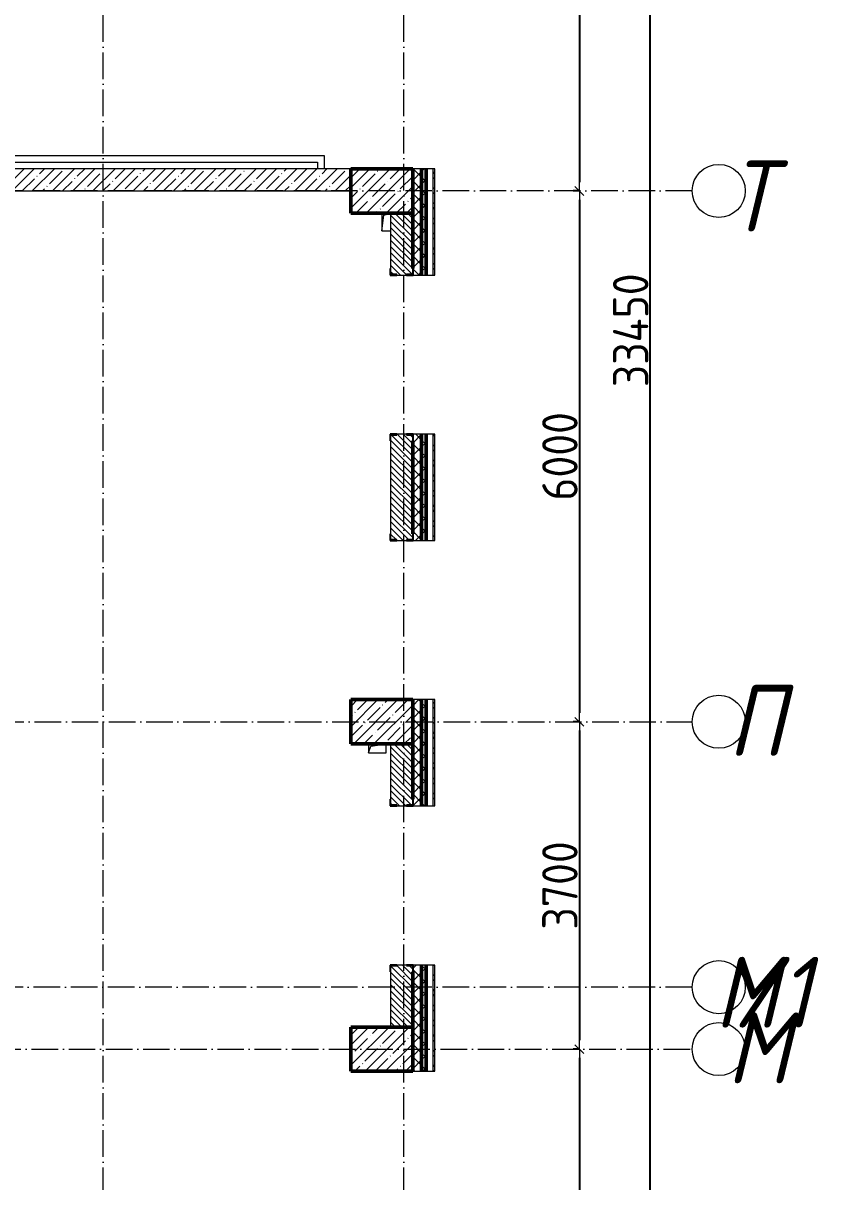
# Model space of a CAD drawing. Header units: millimetres. Extents: x -401725 to 250493, y 305116 to 802890.
# Drawn here: x 161577 to 170568, y 480297 to 493393 of the extents above; entities that cross this region are included whole.
import ezdxf

# ---------------------------------------------------------------- set-up
doc = ezdxf.new("R2010")
doc.units = ezdxf.units.MM
doc.linetypes.add('50_200_ШТРИХ_1Т_ш5_п1_п1_', pattern=[700, 500, -100, 0, -100])
for name, color, linetype, lineweight in [('A-____-____-DIMS', 7, 'Continuous', 9), ('A-DETL-____-OTLN-4', 7, 'Continuous', 18), ('A-GENM-____-MCUT', 7, 'Continuous', 25), ('A-GENM-____-OTLN', 7, 'Continuous', 9), ('A-GENM-____-OTLN-1', 7, 'Continuous', 25), ('A-WALL-____-MCUT-1', 7, 'Continuous', 9), ('A-WALL-____-MCUT-2', 7, 'Continuous', 50), ('A-WALL-____-MCUT-3', 7, 'Continuous', 9), ('A-WALL-____-PATT-1', 7, 'Continuous', 9), ('A-WALL-FNSH-MCUT-1', 7, 'Continuous', 9), ('S-COLS-____-MCUT', 7, 'Continuous', 50), ('S-COLS-____-OTLN', 7, 'Continuous', 9), ('S-GRID-____-IDEN', 7, 'Continuous', 9), ('S-GRID-____-OTLN-1', 7, '50_200_ШТРИХ_1Т_ш5_п1_п1_', 9)]:
    doc.layers.add(name, color=color, linetype=linetype, lineweight=lineweight)
doc.styles.add('ISOCPEUR_I', font='isocpeui.ttf', dxfattribs={"width": 0.9, "height": 2.5})
doc.styles.add('СПДС', font='isocpeur.ttf', dxfattribs={"width": 0.9})
doc.dimstyles.new('Размера А3', dxfattribs={"dimtxt": 200, "dimasz": 100, "dimexe": 70, "dimexo": 100, "dimgap": 20, "dimtad": 1, "dimdec": 0, "dimrnd": 10, "dimzin": 0, "dimdsep": 46, "dimtxsty": 'СПДС', "dimblk": 'ARROWHEAD_6', "dimcen": 1, "dimclrd": 256, "dimclre": 256, "dimclrt": 256, "dimazin": 0, "dimtfac": 1, "dimtdec": 0, "dimtmove": 2, "dimatfit": 3, "dimfxl": 1, "dimtolj": 1, "dimtzin": 0, "dimarcsym": 0})
pattern_1 = [(45, (142429.06, 459015.94), (-70.71068, 70.71068), []), (135, (142429.06, 459015.94), (-70.71068, -70.71068), [])]
pattern_2 = [(135, (142429.057, 459015.94), (-35.35534, -35.35534), [])]

# ---------------------------------------------------------------- blocks, each defined once
blk = doc.blocks.new('BSC_Колонна _Прямоугольная - 500х700-25976089-АР1_План отверстий 3 этажа в осях 1-64_А-ГГ')
at = {"layer": 'S-COLS-____-OTLN'}
h = blk.add_hatch(dxfattribs=at)
h.set_pattern_fill('FP_40', color=256, style=0, pattern_type=2)
h.set_pattern_definition([(315, (-32481.04, 23200), (114.04925, 114.04925), []), (315, (-32481.04, 23085.95), (114.04925, 114.04925), [201.613, -40.323, 3.353, -36.97])])
h.paths.add_polyline_path([(-250, 350), (-250, -350), (250, -350), (250, 350)], flags=0)
at = {"layer": 'S-COLS-____-MCUT'}
for p, q in [((250, 350), (-250, 350)), ((-250, 350), (-250, -350)), ((250, -350), (250, 350)), ((-250, -350), (250, -350))]:
    blk.add_line(p, q, dxfattribs=at)
blk = doc.blocks.new('BSC_Колонна _Прямоугольная - 500х700-V126-АР1_План отверстий 3 этажа в осях 1-64_А-ГГ')
at = {"layer": 'S-COLS-____-OTLN'}
h = blk.add_hatch(dxfattribs=at)
h.set_pattern_fill('FP_149', color=256, style=0, pattern_type=2)
h.set_pattern_definition([(315, (-22781.04, 23200), (114.04925, 114.04925), []), (315, (-22781.04, 23085.95), (114.04925, 114.04925), [201.613, -40.323, 3.353, -36.97])])
h.paths.add_polyline_path([(-250, 350), (-250, -350), (250, -350), (250, 350)], flags=0)
at = {"layer": 'S-COLS-____-MCUT'}
for p, q in [((250, 350), (-250, 350)), ((-250, 350), (-250, -350)), ((250, -350), (250, 350)), ((-250, -350), (250, -350))]:
    blk.add_line(p, q, dxfattribs=at)
blk = doc.blocks.new('BSC_Колонна _Прямоугольная - 500х700-V127-АР1_План отверстий 3 этажа в осях 1-64_А-ГГ')
at = {"layer": 'S-COLS-____-OTLN'}
h = blk.add_hatch(dxfattribs=at)
h.set_pattern_fill('FP_150', color=256, style=0, pattern_type=2)
h.set_pattern_definition([(315, (-26481.04, 23200), (114.04925, 114.04925), []), (315, (-26481.04, 23085.95), (114.04925, 114.04925), [201.613, -40.323, 3.353, -36.97])])
h.paths.add_polyline_path([(-250, 237), (-250, -350), (250, -350), (250, 350), (-250, 350)], flags=0)
at = {"layer": 'S-COLS-____-MCUT'}
for p, q in [((250, 350), (-250, 350)), ((-250, 350), (-250, -350)), ((250, -350), (250, 350)), ((-250, -350), (250, -350))]:
    blk.add_line(p, q, dxfattribs=at)
blk = doc.blocks.new('Фахверк_СКБ_Уголок - 250_2700-27497298-АР1_План отверстий 3 этажа в осях 1-64_А-ГГ')
at = {"layer": 'A-GENM-____-MCUT'}
for p, q in [((200, 181), (125, 181)), ((125, 181), (125, 106)), ((131, 106), (131, 175)), ((131, 175), (200, 175)), ((200, 175), (200, 181)), ((125, 106), (131, 106)), ((131, -6), (125, -6)), ((125, -6), (125, -81)), ((125, -81), (200, -81)), ((131, -75), (131, -6)), ((200, -75), (131, -75)), ((200, -81), (200, -75))]:
    blk.add_line(p, q, dxfattribs=at)
blk = doc.blocks.new('AR_Отверстие прямоугольное _в плите_ - AR_Отверстие прямоугольное _в плите_-30510803-АР1_План отверстий 3 этажа в осях 1-64_А-ГГ')
at = {"layer": 'A-GENM-____-OTLN'}
for p, q in [((-50, 100), (-50, -100)), ((-50, -100), (-25, 75)), ((-25, 75), (50, 100)), ((-50, -100), (50, -100))]:
    blk.add_line(p, q, dxfattribs=at)
blk = doc.blocks.new('AR_Отверстие прямоугольное _в плите_ - AR_Отверстие прямоугольное _в плите_-V183-АР1_План отверстий 3 этажа в осях 1-64_А-ГГ')
at = {"layer": 'A-GENM-____-OTLN'}
for p, q in [((-100, 50), (-100, -50)), ((-100, -50), (-75, 25)), ((-75, 25), (100, 50)), ((100, -50), (100, 50)), ((-100, -50), (100, -50))]:
    blk.add_line(p, q, dxfattribs=at)
blk = doc.blocks.new('Ось сетки - Круг_Ø6_00__ISO-2_5_0_9K_-25732049-АР1_План отверстий 3 этажа в осях 1-64_А-ГГ')
at = {"layer": 'S-GRID-____-IDEN'}
blk.add_circle((0, 0), 3, dxfattribs=at)
blk = doc.blocks.new('ARROWHEAD_6')
at = {"color": 0, "linetype": 'Continuous'}
for p, q in [((0, 0), (-1, 0)), ((-0.5, -0.5), (0.5, 0.5))]:
    blk.add_line(p, q, dxfattribs=at)
blk = doc.blocks.new('*D2596')
at = {"layer": 'A-____-____-DIMS', "lineweight": -2, "transparency": 16777216}
for p, q in [((167868, 497497), (167792, 497497)), ((167862, 497397), (167862, 491597)), ((167868, 491497), (167792, 491497))]:
    blk.add_line(p, q, dxfattribs=at)
at = {"layer": 'Defpoints', "color": 0, "transparency": 16777216}
for p in [(167968, 497497), (167862, 491497), (167968, 491497)]:
    blk.add_point(p, dxfattribs=at)
at = {"layer": 'A-____-____-DIMS', "lineweight": -2, "transparency": 16777216, "xscale": 100, "yscale": 100, "zscale": 100}
for p, rotation in [((167862, 497497), 90), ((167862, 491497), 270)]:
    blk.add_blockref('ARROWHEAD_6', p, dxfattribs=dict(at, rotation=rotation))
at = {"layer": 'A-____-____-DIMS', "transparency": 16777216, "insert": (167642, 494497), "char_height": 400, "attachment_point": 5, "rotation": 90, "style": 'СПДС'}
blk.add_mtext('\\A1;6000', dxfattribs=at)
blk = doc.blocks.new('*D2597')
at = {"layer": 'A-____-____-DIMS', "lineweight": -2, "transparency": 16777216}
for p, q in [((167868, 491497), (167792, 491497)), ((167862, 491397), (167862, 485597)), ((167868, 485497), (167792, 485497))]:
    blk.add_line(p, q, dxfattribs=at)
at = {"layer": 'Defpoints', "color": 0, "transparency": 16777216}
for p in [(167968, 491497), (167862, 485497), (167968, 485497)]:
    blk.add_point(p, dxfattribs=at)
at = {"layer": 'A-____-____-DIMS', "lineweight": -2, "transparency": 16777216, "xscale": 100, "yscale": 100, "zscale": 100}
for p, rotation in [((167862, 491497), 90), ((167862, 485497), 270)]:
    blk.add_blockref('ARROWHEAD_6', p, dxfattribs=dict(at, rotation=rotation))
at = {"layer": 'A-____-____-DIMS', "transparency": 16777216, "insert": (167642, 488497), "char_height": 400, "attachment_point": 5, "rotation": 90, "style": 'СПДС'}
blk.add_mtext('\\A1;6000', dxfattribs=at)
blk = doc.blocks.new('*D2598')
at = {"layer": 'A-____-____-DIMS', "lineweight": -2, "transparency": 16777216}
for p, q in [((167868, 485497), (167792, 485497)), ((167862, 485397), (167862, 481897)), ((167868, 481797), (167792, 481797))]:
    blk.add_line(p, q, dxfattribs=at)
at = {"layer": 'Defpoints', "color": 0, "transparency": 16777216}
for p in [(167968, 485497), (167862, 481797), (167968, 481797)]:
    blk.add_point(p, dxfattribs=at)
at = {"layer": 'A-____-____-DIMS', "lineweight": -2, "transparency": 16777216, "xscale": 100, "yscale": 100, "zscale": 100}
for p, rotation in [((167862, 485497), 90), ((167862, 481797), 270)]:
    blk.add_blockref('ARROWHEAD_6', p, dxfattribs=dict(at, rotation=rotation))
at = {"layer": 'A-____-____-DIMS', "transparency": 16777216, "insert": (167642, 483647), "char_height": 400, "attachment_point": 5, "rotation": 90, "style": 'СПДС'}
blk.add_mtext('\\A1;3700', dxfattribs=at)
blk = doc.blocks.new('*D2599')
at = {"layer": 'A-____-____-DIMS', "lineweight": -2, "transparency": 16777216}
for p, q in [((167868, 481797), (167792, 481797)), ((167862, 481697), (167862, 476597)), ((167868, 476497), (167792, 476497))]:
    blk.add_line(p, q, dxfattribs=at)
at = {"layer": 'Defpoints', "color": 0, "transparency": 16777216}
for p in [(167968, 481797), (167862, 476497), (167968, 476497)]:
    blk.add_point(p, dxfattribs=at)
at = {"layer": 'A-____-____-DIMS', "lineweight": -2, "transparency": 16777216, "xscale": 100, "yscale": 100, "zscale": 100}
for p, rotation in [((167862, 481797), 90), ((167862, 476497), 270)]:
    blk.add_blockref('ARROWHEAD_6', p, dxfattribs=dict(at, rotation=rotation))
at = {"layer": 'A-____-____-DIMS', "transparency": 16777216, "insert": (167642, 479147), "char_height": 400, "attachment_point": 5, "rotation": 90, "style": 'СПДС'}
blk.add_mtext('\\A1;5300', dxfattribs=at)
blk = doc.blocks.new('*D2601')
at = {"layer": 'A-____-____-DIMS', "lineweight": -2, "transparency": 16777216}
for p, q in [((168656, 506647), (168732, 506647)), ((168662, 473297), (168662, 506547)), ((168656, 473197), (168732, 473197))]:
    blk.add_line(p, q, dxfattribs=at)
at = {"layer": 'Defpoints', "color": 0, "transparency": 16777216}
for p in [(168556, 506647), (168662, 506647), (168556, 473197)]:
    blk.add_point(p, dxfattribs=at)
at = {"layer": 'A-____-____-DIMS', "lineweight": -2, "transparency": 16777216, "xscale": 100, "yscale": 100, "zscale": 100}
for p, rotation in [((168662, 506647), 90), ((168662, 473197), 270)]:
    blk.add_blockref('ARROWHEAD_6', p, dxfattribs=dict(at, rotation=rotation))
at = {"layer": 'A-____-____-DIMS', "transparency": 16777216, "insert": (168442, 489922), "char_height": 400, "attachment_point": 5, "rotation": 90, "style": 'СПДС'}
blk.add_mtext('\\A1;33450', dxfattribs=at)

msp = doc.modelspace()

# ---------------------------------------------------------------- hatches: boundary and pattern name
at = {"layer": 'A-WALL-____-PATT-1'}
h = msp.add_hatch(dxfattribs=at)
h.set_pattern_fill('FP_1', color=256, style=0, pattern_type=2)
h.set_pattern_definition(pattern_1)
h.paths.add_polyline_path([(166079.0567, 468546.983), (166079.0567, 470746.983), (165985.0567, 470746.983), (165985.0567, 470671.983), (165979.0567, 470671.983), (165979.0567, 468546.983)], flags=0)
h.paths.add_polyline_path([(166079.0567, 472546.983), (166079.0567, 473746.983), (165985.0567, 473746.983), (165985.0567, 473671.983), (165979.0567, 473671.983), (165979.0567, 472621.983), (165985.0567, 472621.983), (165985.0567, 472546.983)], flags=0)
h.paths.add_polyline_path([(166079.0567, 475546.983), (166079.0567, 476746.983), (165979.0567, 476746.983), (165979.0567, 475621.983), (165985.0567, 475621.983), (165985.0567, 475546.983)], flags=0)
h.paths.add_polyline_path([(166079.0567, 478546.983), (166079.0567, 479746.983), (165985.0567, 479746.983), (165985.0567, 479671.983), (165979.0567, 479671.983), (165979.0567, 478621.983), (165985.0567, 478621.983), (165985.0567, 478546.983)], flags=0)
h.paths.add_polyline_path([(165979.0567, 481546.983), (166079.0567, 481546.983), (166079.0567, 482746.983), (165985.0567, 482746.983), (165985.0567, 482671.983), (165979.0567, 482671.983), (165979.0567, 482046.983)], flags=0)
h.paths.add_polyline_path([(165985.0567, 484546.983), (166079.0567, 484546.983), (166079.0567, 485746.983), (165979.0567, 485746.983), (165979.0567, 484621.983), (165985.0567, 484621.983), (165985.0567, 484552.983)], flags=0)
h.paths.add_polyline_path([(165985.0567, 487546.983), (166079.0567, 487546.983), (166079.0567, 488746.983), (165985.0567, 488746.983), (165985.0567, 488671.983), (165979.0567, 488671.983), (165979.0567, 487621.983), (165985.0567, 487621.983), (165985.0567, 487552.983)], flags=0)
h.paths.add_polyline_path([(165985.0567, 490546.983), (166079.0567, 490546.983), (166079.0567, 491746.983), (165979.0567, 491746.983), (165979.0567, 490621.983), (165985.0567, 490621.983), (165985.0567, 490552.983)], flags=0)
h.paths.add_polyline_path([(166079.0567, 493546.983), (166079.0567, 494746.983), (165985.0567, 494746.983), (165985.0567, 494671.983), (165979.0567, 494671.983), (165979.0567, 493621.983), (165985.0567, 493621.983), (165985.0567, 493546.983)], flags=0)
h.paths.add_polyline_path([(165985.0567, 496546.983), (166079.0567, 496546.983), (166079.0567, 497746.983), (165979.0567, 497746.983), (165979.0567, 496621.983), (165985.0567, 496621.983), (165985.0567, 496552.983)], flags=0)
h.paths.add_polyline_path([(166079.0567, 499546.983), (166079.0567, 500796.983), (165985.0567, 500796.983), (165985.0567, 500721.983), (165979.0567, 500721.983), (165979.0567, 499621.983), (165985.0567, 499621.983), (165985.0567, 499546.983)], flags=0)
h.paths.add_polyline_path([(166079.0567, 502596.983), (166079.0567, 506746.983), (165979.0567, 506746.983), (165979.0567, 502596.983)], flags=0)
h = msp.add_hatch(dxfattribs=at)
h.set_pattern_fill('FP_1', color=256, style=0, pattern_type=2)
h.set_pattern_definition(pattern_1)
h.paths.add_polyline_path([(166129.0567, 468546.983), (166129.0567, 470746.983), (166079.0567, 470746.983), (166079.0567, 468546.983)], flags=0)
h.paths.add_polyline_path([(166129.0567, 472546.983), (166129.0567, 473746.983), (166079.0567, 473746.983), (166079.0567, 472546.983)], flags=0)
h.paths.add_polyline_path([(166129.0567, 475546.983), (166129.0567, 476746.983), (166079.0567, 476746.983), (166079.0567, 475546.983)], flags=0)
h.paths.add_polyline_path([(166129.0567, 478546.983), (166129.0567, 479746.983), (166079.0567, 479746.983), (166079.0567, 478546.983)], flags=0)
h.paths.add_polyline_path([(166129.0567, 481546.983), (166129.0567, 482746.983), (166079.0567, 482746.983), (166079.0567, 481546.983)], flags=0)
h.paths.add_polyline_path([(166079.0567, 484546.983), (166129.0567, 484546.983), (166129.0567, 485746.983), (166079.0567, 485746.983), (166079.0567, 485550.9056)], flags=0)
h.paths.add_polyline_path([(166079.0567, 487546.983), (166129.0567, 487546.983), (166129.0567, 488746.983), (166079.0567, 488746.983)], flags=0)
h.paths.add_polyline_path([(166129.0567, 490546.983), (166129.0567, 491746.983), (166079.0567, 491746.983), (166079.0567, 490546.983)], flags=0)
h.paths.add_polyline_path([(166079.0567, 493546.983), (166129.0567, 493546.983), (166129.0567, 494746.983), (166079.0567, 494746.983), (166079.0567, 494151.2093)], flags=0)
h.paths.add_polyline_path([(166079.0567, 496546.983), (166129.0567, 496546.983), (166129.0567, 497746.983), (166079.0567, 497746.983), (166079.0567, 497591.3308)], flags=0)
h.paths.add_polyline_path([(166129.0567, 499546.983), (166129.0567, 500796.983), (166079.0567, 500796.983), (166079.0567, 499546.983)], flags=0)
h.paths.add_polyline_path([(166129.0567, 502596.983), (166129.0567, 506746.983), (166079.0567, 506746.983), (166079.0567, 502596.983)], flags=0)
h = msp.add_hatch(dxfattribs=at)
h.set_pattern_fill('FP_3', color=256, style=0, pattern_type=2)
h.set_pattern_definition([(45, (142429.06, 459015.94), (-85.5366, 85.5366), []), (45, (142486.08, 459015.94), (-85.5366, 85.5366), [])])
h.paths.add_polyline_path([(166209.0567, 468736.983), (166229.0567, 468736.983), (166229.0567, 470746.983), (166209.0567, 470746.983), (166209.0567, 468780.3132)], flags=0)
h.paths.add_polyline_path([(166229.0567, 472546.983), (166229.0567, 473746.983), (166209.0567, 473746.983), (166209.0567, 472546.983)], flags=0)
h.paths.add_polyline_path([(166229.0567, 475546.983), (166229.0567, 476746.983), (166209.0567, 476746.983), (166209.0567, 475546.983)], flags=0)
h.paths.add_polyline_path([(166229.0567, 478546.983), (166229.0567, 479746.983), (166209.0567, 479746.983), (166209.0567, 478546.983)], flags=0)
h.paths.add_polyline_path([(166209.0567, 481546.983), (166229.0567, 481546.983), (166229.0567, 482746.983), (166209.0567, 482746.983)], flags=0)
h.paths.add_polyline_path([(166229.0567, 484546.983), (166229.0567, 485746.983), (166209.0567, 485746.983), (166209.0567, 484546.983)], flags=0)
h.paths.add_polyline_path([(166229.0567, 487546.983), (166229.0567, 488746.983), (166209.0567, 488746.983), (166209.0567, 487546.983)], flags=0)
h.paths.add_polyline_path([(166209.0567, 490546.983), (166229.0567, 490546.983), (166229.0567, 491746.983), (166209.0567, 491746.983), (166209.0567, 490711.0878)], flags=0)
h.paths.add_polyline_path([(166229.0567, 493546.983), (166229.0567, 494746.983), (166209.0567, 494746.983), (166209.0567, 493546.983)], flags=0)
h.paths.add_polyline_path([(166229.0567, 496546.983), (166229.0567, 497746.983), (166209.0567, 497746.983), (166209.0567, 496546.983)], flags=0)
h.paths.add_polyline_path([(166209.0567, 499546.983), (166229.0567, 499546.983), (166229.0567, 500566.983), (166209.0567, 500566.983), (166209.0567, 500171.4219)], flags=0)
h = msp.add_hatch(dxfattribs=at)
h.set_pattern_fill('FP_38', color=256, style=0, pattern_type=2)
h.set_pattern_definition([(45, (142429.06, 459015.94), (-114.04925, 114.04925), []), (45, (142543.1, 459015.94), (-114.04925, 114.04925), [201.612, -40.322, 3.353, -36.97])])
h.paths.add_polyline_path([(165279.0567, 491496.983), (165279.0567, 491746.983), (158879.0567, 491746.983), (158879.0567, 491496.983), (163624.9513, 491496.983)], flags=0)
h.paths.add_polyline_path([(157729.0567, 491496.983), (157729.0567, 491746.983), (157029.0567, 491746.983), (157029.0567, 491496.983)], flags=0)
h = msp.add_hatch(dxfattribs=at)
h.set_pattern_fill('FP_6', color=256, style=0, pattern_type=2)
h.set_pattern_definition(pattern_2)
h.paths.add_polyline_path([(165910.0567, 487546.983), (165910.0567, 487552.983), (165979.0567, 487552.983), (165979.0567, 488740.983), (165910.0567, 488740.983), (165910.0567, 488746.983), (165798.0567, 488746.983), (165798.0567, 488740.983), (165729.0567, 488740.983), (165729.0567, 487552.983), (165798.0567, 487552.983), (165798.0567, 487546.983)], flags=0)
h.paths.add_polyline_path([(165910.0567, 490546.983), (165910.0567, 490552.983), (165979.0567, 490552.983), (165979.0567, 491246.983), (165729.0567, 491246.983), (165729.0567, 490552.983), (165798.0567, 490552.983), (165798.0567, 490546.983)], flags=0)
h = msp.add_hatch(dxfattribs=at)
h.set_pattern_fill('FP_6', color=256, style=0, pattern_type=2)
h.set_pattern_definition(pattern_2)
h.paths.add_polyline_path([(165798.0567, 482046.983), (165979.0567, 482046.983), (165979.0567, 482740.983), (165910.0567, 482740.983), (165910.0567, 482746.983), (165798.0567, 482746.983), (165798.0567, 482740.983), (165729.0567, 482740.983), (165729.0567, 482046.983)], flags=0)
h.paths.add_polyline_path([(165798.0567, 484546.983), (165910.0567, 484546.983), (165910.0567, 484552.983), (165979.0567, 484552.983), (165979.0567, 485246.983), (165729.0567, 485246.983), (165729.0567, 484552.983), (165798.0567, 484552.983)], flags=0)

# ---------------------------------------------------------------- linework, layer by layer
at = {"layer": 'A-DETL-____-OTLN-4'}
for p, q in [((157229.0567, 491896.983), (164979.0567, 491896.983)), ((157229.0567, 491821.983), (164904.0567, 491821.983)), ((164904.0567, 491821.983), (164904.0567, 491746.983)), ((164979.0567, 491896.983), (164979.0567, 491746.983))]:
    msp.add_line(p, q, dxfattribs=at)
at = {"layer": 'A-WALL-____-MCUT-1'}
for p, q in [((165279.0567, 491746.983), (158879.0567, 491746.983)), ((158879.0567, 491496.983), (165279.0567, 491496.983))]:
    msp.add_line(p, q, dxfattribs=at)
at = {"layer": 'A-WALL-____-MCUT-2'}
for p, q in [((166079.0567, 490546.983), (166079.0567, 491746.983)), ((166129.0567, 490546.983), (166129.0567, 491746.983)), ((165979.0567, 491246.983), (165979.0567, 490621.983)), ((165979.0567, 488671.983), (165979.0567, 487621.983)), ((166079.0567, 487546.983), (166079.0567, 488746.983)), ((166129.0567, 487546.983), (166129.0567, 488746.983)), ((166079.0567, 484546.983), (166079.0567, 485746.983)), ((166129.0567, 484546.983), (166129.0567, 485746.983)), ((165979.0567, 485246.983), (165979.0567, 484621.983)), ((166079.0567, 481546.983), (166079.0567, 482746.983)), ((166129.0567, 481546.983), (166129.0567, 482746.983)), ((165979.0567, 482671.983), (165979.0567, 482046.983))]:
    msp.add_line(p, q, dxfattribs=at)
at = {"layer": 'A-WALL-____-MCUT-3'}
for p, q in [((166209.0567, 491746.983), (165979.0567, 491746.983)), ((166209.0567, 490546.983), (166209.0567, 491746.983)), ((165729.0567, 491246.983), (165729.0567, 490621.983)), ((165798.0567, 490546.983), (165910.0567, 490546.983)), ((165985.0567, 490546.983), (166209.0567, 490546.983)), ((165729.0567, 488671.983), (165729.0567, 487621.983)), ((165910.0567, 488746.983), (165798.0567, 488746.983)), ((166209.0567, 488746.983), (165985.0567, 488746.983)), ((166209.0567, 487546.983), (166209.0567, 488746.983)), ((165798.0567, 487546.983), (165910.0567, 487546.983)), ((165985.0567, 487546.983), (166209.0567, 487546.983)), ((166209.0567, 485746.983), (165979.0567, 485746.983)), ((166209.0567, 484546.983), (166209.0567, 485746.983)), ((165729.0567, 485246.983), (165729.0567, 484621.983)), ((165798.0567, 484546.983), (165910.0567, 484546.983)), ((165985.0567, 484546.983), (166209.0567, 484546.983)), ((165910.0567, 482746.983), (165798.0567, 482746.983)), ((166209.0567, 482746.983), (165985.0567, 482746.983)), ((166209.0567, 481546.983), (166209.0567, 482746.983)), ((165729.0567, 482671.983), (165729.0567, 482046.983)), ((165979.0567, 481546.983), (166209.0567, 481546.983))]:
    msp.add_line(p, q, dxfattribs=at)
at = {"layer": 'A-WALL-FNSH-MCUT-1'}
for p, q in [((166229.0567, 491746.983), (166209.0567, 491746.983)), ((166229.0567, 490546.983), (166229.0567, 491746.983)), ((166209.0567, 490546.983), (166229.0567, 490546.983)), ((166229.0567, 488746.983), (166209.0567, 488746.983)), ((166229.0567, 487546.983), (166229.0567, 488746.983)), ((166209.0567, 487546.983), (166229.0567, 487546.983)), ((166229.0567, 485746.983), (166209.0567, 485746.983)), ((166229.0567, 484546.983), (166229.0567, 485746.983)), ((166209.0567, 484546.983), (166229.0567, 484546.983)), ((166229.0567, 482746.983), (166209.0567, 482746.983)), ((166229.0567, 481546.983), (166229.0567, 482746.983)), ((166209.0567, 481546.983), (166229.0567, 481546.983))]:
    msp.add_line(p, q, dxfattribs=at)
at = {"layer": 'S-GRID-____-OTLN-1', "color": 251, "ltscale": 0.6, "true_color": 0x636466}
for p, q in [((162479.0567, 454533.3346), (162479.0567, 508896.9006)), ((165879.0567, 454533.3346), (165879.0567, 508896.9006)), ((169136.7959, 491496.983), (137760.2865, 491496.983)), ((137760.2865, 485496.983), (169136.7959, 485496.983)), ((169136.7959, 482496.983), (137760.2865, 482496.983)), ((150329.0567, 481796.983), (169136.7959, 481796.983))]:
    msp.add_line(p, q, dxfattribs=at)

# ---------------------------------------------------------------- block references
at = {"layer": 'A-GENM-____-OTLN'}
for name, p in [('AR_Отверстие прямоугольное _в плите_ - AR_Отверстие прямоугольное _в плите_-30510803-АР1_План отверстий 3 этажа в осях 1-64_А-ГГ', (165679.0567, 491146.983)), ('AR_Отверстие прямоугольное _в плите_ - AR_Отверстие прямоугольное _в плите_-V183-АР1_План отверстий 3 этажа в осях 1-64_А-ГГ', (165579.0567, 485196.983))]:
    msp.add_blockref(name, p, dxfattribs=at)
at = {"layer": 'A-GENM-____-OTLN-1'}
for p, rotation in [((165904.0567, 490421.983), 89.99999999999991), ((165804.0567, 488871.983), 269.9999999999999), ((165904.0567, 487421.983), 89.99999999999991), ((165904.0567, 484421.983), 89.99999999999991), ((165804.0567, 482871.983), 269.9999999999999)]:
    msp.add_blockref('Фахверк_СКБ_Уголок - 250_2700-27497298-АР1_План отверстий 3 этажа в осях 1-64_А-ГГ', p, dxfattribs=dict(at, rotation=rotation))
at = {"layer": 'S-COLS-____-OTLN', "rotation": 89.9999999999999}
for name, p in [('BSC_Колонна _Прямоугольная - 500х700-25976089-АР1_План отверстий 3 этажа в осях 1-64_А-ГГ', (165629.0567, 491496.983)), ('BSC_Колонна _Прямоугольная - 500х700-V127-АР1_План отверстий 3 этажа в осях 1-64_А-ГГ', (165629.0567, 485496.983)), ('BSC_Колонна _Прямоугольная - 500х700-V126-АР1_План отверстий 3 этажа в осях 1-64_А-ГГ', (165629.0567, 481796.983))]:
    msp.add_blockref(name, p, dxfattribs=at)
at = {"layer": 'S-GRID-____-IDEN', "xscale": 99.99999999999993, "yscale": 99.99999999999993, "zscale": 99.99999999999993}
for p, rotation in [((169436.7959, 491496.983), 89.9999999999998), ((169436.7959, 485496.983), 269.9999999999996), ((169436.7959, 482496.983), 89.9999999999998), ((169436.7959, 481796.983), 269.9999999999996)]:
    msp.add_blockref('Ось сетки - Круг_Ø6_00__ISO-2_5_0_9K_-25732049-АР1_План отверстий 3 этажа в осях 1-64_А-ГГ', p, dxfattribs=dict(at, rotation=rotation))

# ---------------------------------------------------------------- texts
at = {"layer": 'S-GRID-____-IDEN', "char_height": 800, "attachment_point": 1, "style": 'ISOCPEUR_I'}
for s, insert, width in [('\\fISOCPEUR|b0|i1|c204|p34|;\\W.9;Т', (169545.6405, 491840.3125), 223.670812), ('\\fISOCPEUR|b0|i1|c204|p34|;\\W.9;П', (169540.4815, 485910.8691), 223.670812), ('\\fISOCPEUR|b0|i1|c204|p34|;\\W.9;М', (169390.8405, 482840.3125), 252.531562), ('/1', (169599.1999, 482840.3125), 346.329), ('\\fISOCPEUR|b0|i1|c204|p34|;\\W.9;М', (169528.7815, 482210.8691), 252.531562)]:
    msp.add_mtext(s, dxfattribs=dict(at, insert=insert, width=width))

# ---------------------------------------------------------------- dimensions: what is measured, and where the dimension line sits
at = {"layer": 'A-____-____-DIMS'}
for base, p1, p2, picture, middle in [((168661.59, 506646.983), (168555.524, 473196.983), (168555.524, 506646.983), '*D2601', (168441.59, 489921.983)), ((167861.59, 491496.983), (167967.656, 497496.983), (167967.656, 491496.983), '*D2596', (167641.59, 494496.983)), ((167861.59, 485496.983), (167967.656, 491496.983), (167967.656, 485496.983), '*D2597', (167641.59, 488496.983)), ((167861.59, 481796.983), (167967.656, 485496.983), (167967.656, 481796.983), '*D2598', (167641.59, 483646.983)), ((167861.59, 476496.983), (167967.656, 481796.983), (167967.656, 476496.983), '*D2599', (167641.59, 479146.983))]:
    dim = msp.add_linear_dim(base=base, p1=p1, p2=p2, angle=90, dimstyle='Размера А3', override={"dimtxt": 400}, dxfattribs=at)
    dim.commit()
    dim.dimension.update_dxf_attribs({"geometry": picture, "text_midpoint": middle})

doc.saveas('drawing.dxf')
